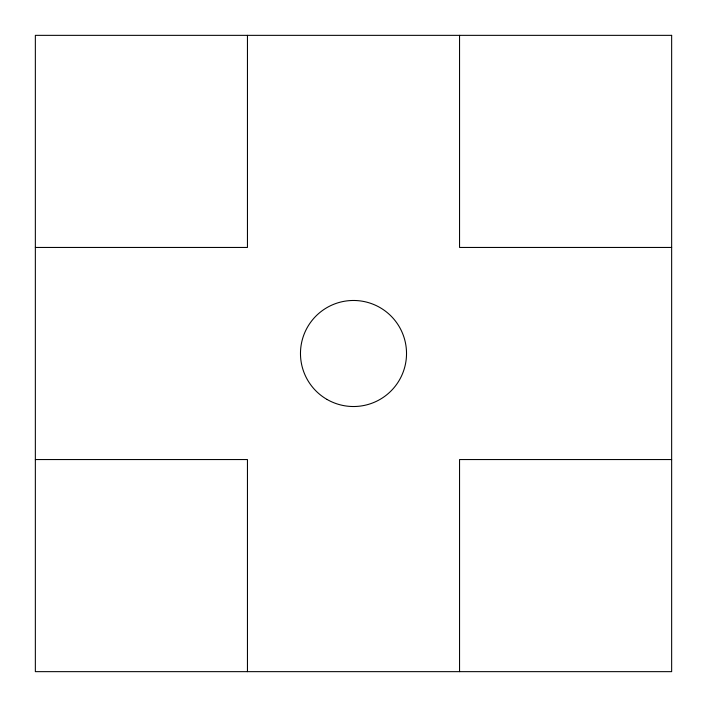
<?xml version="1.0" encoding="UTF-8"?>
<svg xmlns="http://www.w3.org/2000/svg" width="707" height="707" viewBox="0 0 707 707"><rect width="100%" height="100%" fill="white"/><g stroke="black" fill="none" stroke-linecap="round" stroke-linejoin="round"><path stroke-width="1.06" d="M35.35 247.45L247.45 247.45L247.45 35.35M671.65 247.45L459.55 247.45L459.55 35.35M35.35 459.55L247.45 459.55L247.45 671.65M671.65 459.55L459.55 459.55L459.55 671.65M671.65 35.35L35.35 35.35L35.35 671.65L671.65 671.65L671.65 35.35M326.988 399.42A53.025 53.025 0 0 0 406.525 353.5A53.025 53.025 0 0 0 326.988 307.58A53.025 53.025 0 0 0 326.988 399.42"/></g></svg>
